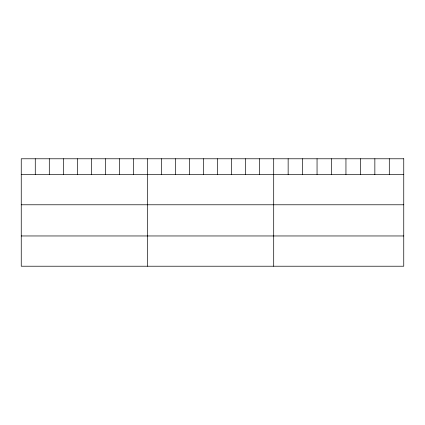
<?xml version="1.0" encoding="UTF-8"?>
<svg xmlns="http://www.w3.org/2000/svg" width="425" height="425" viewBox="0 0 425 425"><rect width="100%" height="100%" fill="white"/><g stroke="black" fill="none" stroke-linecap="round" stroke-linejoin="round"><path stroke-width="0.64" d="M21.25 174.521L403.75 174.521M21.25 204.781L403.75 204.781M21.25 235.96L403.75 235.96M389.3 158.78L389.3 174.521M374.85 158.78L374.85 174.521M360.4 158.78L360.4 174.521M345.95 158.78L345.95 174.521M331.5 158.78L331.5 174.521M317.05 158.78L317.05 174.521M302.6 158.78L302.6 174.521M288.15 158.78L288.15 174.521M273.7 158.78L273.7 266.22M259.675 158.78L259.675 174.521M245.65 158.78L245.65 174.521M231.625 158.78L231.625 174.521M217.6 158.78L217.6 174.521M203.575 158.78L203.575 174.521M189.55 158.78L189.55 174.521M175.525 158.78L175.525 174.521M161.5 158.78L161.5 174.521M147.475 158.78L147.475 266.22M133.45 158.78L133.45 174.521M119.425 158.78L119.425 174.521M105.4 158.78L105.4 174.521M91.375 158.78L91.375 174.521M77.35 158.78L77.35 174.521M63.325 158.78L63.325 174.521M49.3 158.78L49.3 174.521M35.275 158.78L35.275 174.521M403.75 158.78L21.25 158.78L21.25 266.22L403.75 266.22L403.75 158.78"/></g></svg>
